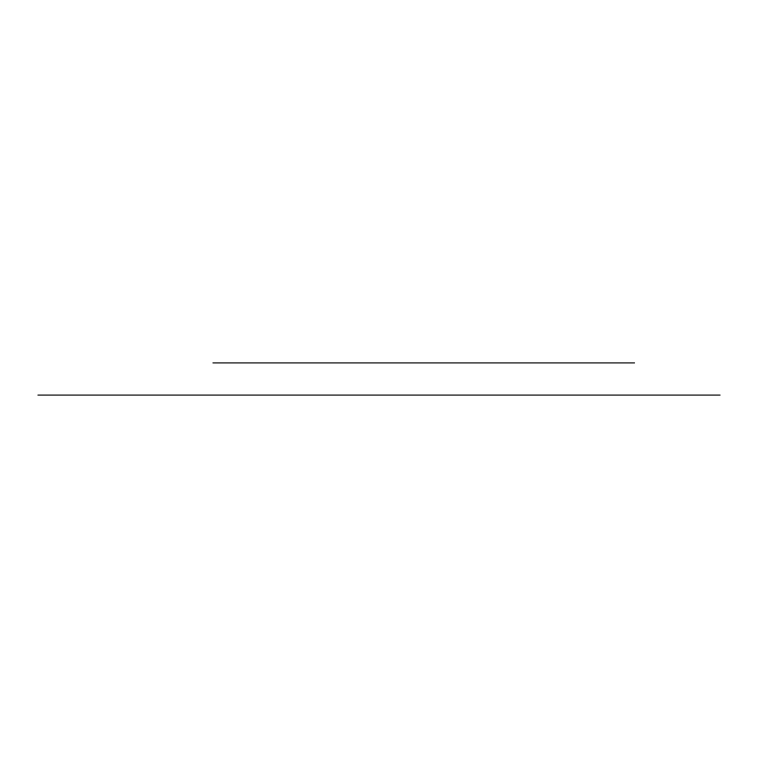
<?xml version="1.0" encoding="UTF-8"?>
<svg xmlns="http://www.w3.org/2000/svg" width="758" height="758" viewBox="0 0 758 758"><rect width="100%" height="100%" fill="white"/><g stroke="black" fill="none" stroke-linecap="round" stroke-linejoin="round"><path stroke-width="1.14" d="M212.913 362.911L634.56 362.911M37.9 395.089L720.1 395.089"/></g></svg>
